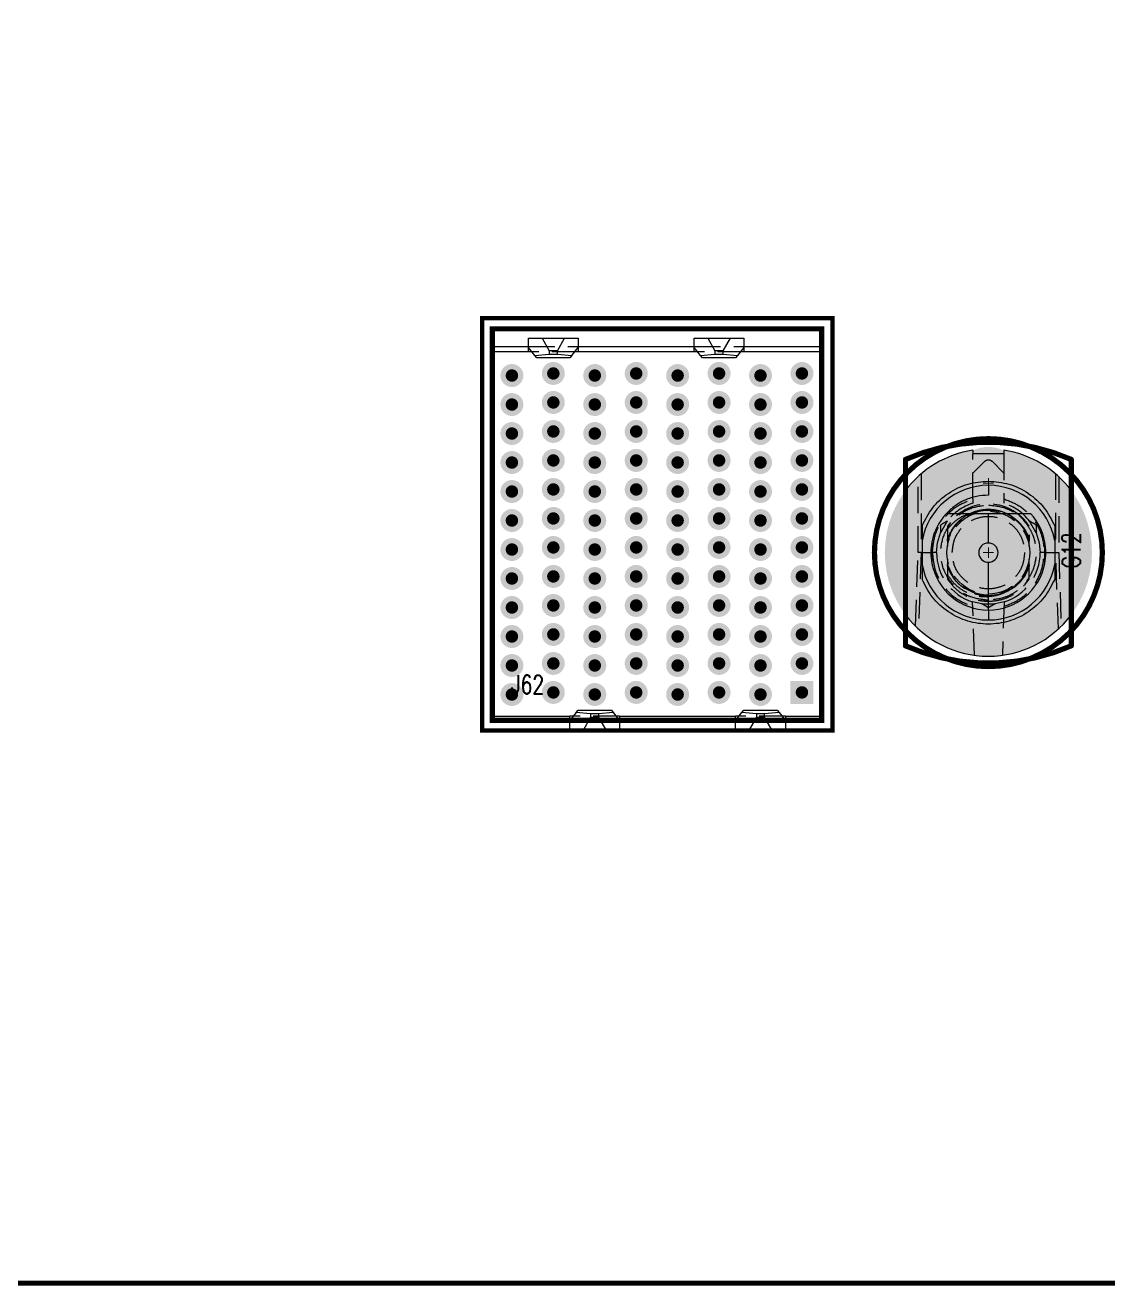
# Model space of a CAD drawing. Header units: millimetres. Extents: x 5 to 1395, y 5 to 415.
# Drawn here: x 1169.3 to 1221.6, y 11.1 to 71.9 of the extents above; entities that cross this region are included whole.
import ezdxf

# ---------------------------------------------------------------- set-up
doc = ezdxf.new("R2010")
doc.units = ezdxf.units.MM
doc.linetypes.add('HIDDEN', pattern=[1.905, 1.27, -0.635])
for name, color, linetype in [('BOARD_OUTLINE_00', 2, 'Continuous'), ('DRIL_PLTE_THRU_01', 16, 'Continuous'), ('DRIL_PLTE_THRU_02', 146, 'Continuous'), ('DRIL_PLTE_THRU_03', 56, 'Continuous'), ('DRIL_PLTE_THRU_04', 216, 'Continuous'), ('DRIL_PLTE_THRU_05', 34, 'Continuous'), ('DRIL_PLTE_THRU_06', 96, 'Continuous'), ('DRIL_PLTE_THRU_07', 171, 'Continuous'), ('DRIL_PLTE_THRU_08', 176, 'Continuous'), ('DRIL_SYMBOL', 2, 'Continuous'), ('PADS_BOT', 5, 'Continuous'), ('PADS_INNER', 1, 'Continuous'), ('PADS_TOP', 1, 'Continuous'), ('PART_NAME_01', 1, 'Continuous'), ('PART_TOP_2DLINE_26', 5, 'Continuous'), ('PART_TOP_2DLINE_27', 5, 'Continuous')]:
    doc.layers.add(name, color=color, linetype=linetype)
doc.styles.add('W0$127', font='simplex', dxfattribs={"width": 0.75})

# ---------------------------------------------------------------- blocks, each defined once
blk = doc.blocks.new('BOARD_30802')
at = {"layer": 'BOARD_OUTLINE_00', "const_width": 0.254}
blk.add_lwpolyline([(292.4, 279.4), (139.4, 279.4, -1), (132.4, 279.4), (19.4, 279.4, -1), (12.4, 279.4), (0, 279.4), (0, 218.93), (2, 218.93, -1), (2, 211.93), (0, 211.93), (0, 63), (2, 63, -1), (2, 56), (0, 56), (0, 0), (431.8, 0)], format="xyb", dxfattribs=at)
blk = doc.blocks.new('SMOOTH_0$254')
at = {"const_width": 0.127}
blk.add_lwpolyline([(-0.0635, 0, 1), (0.0635, 0, 1)], format="xyb", close=True, dxfattribs=at)
blk = doc.blocks.new('PART_BODY_TOP_1')
at = {"layer": 'PART_TOP_2DLINE_26', "const_width": 0.254}
blk.add_lwpolyline([(5.5, 0, 1), (-5.5, 0, 1)], format="xyb", close=True, dxfattribs=at)
at = {"layer": 'PART_TOP_2DLINE_27', "const_width": 0.254}
blk.add_lwpolyline([(-4.5, 4), (4.5, 4, -0.208911), (4.5, -4), (-4.5, -4, -0.208911)], format="xyb", close=True, dxfattribs=at)
at = {"layer": 'PART_TOP_2DLINE_27'}
for p in [(-4.5, 4), (4.5, 4), (-4.5, -4), (4.5, -4)]:
    blk.add_blockref('SMOOTH_0$254', p, dxfattribs=at)
blk = doc.blocks.new('DRIL_SYMBOL_5$15')
at = {"layer": 'DRIL_SYMBOL', "const_width": 0.0508}
for points in [[(-0.254, 0), (0.254, 0)], [(0, -0.254), (0, 0.254)]]:
    blk.add_lwpolyline(points, dxfattribs=at)
blk = doc.blocks.new('DRIL_HOLE_5$15')
at = {"const_width": 2.575}
blk.add_lwpolyline([(-1.2875, 0, 1), (1.2875, 0, 1)], format="xyb", close=True, dxfattribs=at)
blk.add_blockref('DRIL_SYMBOL_5$15', (0, 0))
blk = doc.blocks.new('PAD_0')
at = {"const_width": 5}
blk.add_lwpolyline([(0, -2.5, 1), (0, 2.5, 1)], format="xyb", close=True, dxfattribs=at)
blk = doc.blocks.new('STK_TOP_181')
at = {"layer": 'DRIL_PLTE_THRU_01'}
blk.add_blockref('DRIL_HOLE_5$15', (0, 0), dxfattribs=at)
at = {"layer": 'DRIL_PLTE_THRU_02'}
blk.add_blockref('DRIL_HOLE_5$15', (0, 0), dxfattribs=at)
at = {"layer": 'DRIL_PLTE_THRU_03'}
blk.add_blockref('DRIL_HOLE_5$15', (0, 0), dxfattribs=at)
at = {"layer": 'DRIL_PLTE_THRU_04'}
blk.add_blockref('DRIL_HOLE_5$15', (0, 0), dxfattribs=at)
at = {"layer": 'DRIL_PLTE_THRU_05'}
blk.add_blockref('DRIL_HOLE_5$15', (0, 0), dxfattribs=at)
at = {"layer": 'DRIL_PLTE_THRU_06'}
blk.add_blockref('DRIL_HOLE_5$15', (0, 0), dxfattribs=at)
at = {"layer": 'DRIL_PLTE_THRU_07'}
blk.add_blockref('DRIL_HOLE_5$15', (0, 0), dxfattribs=at)
at = {"layer": 'DRIL_PLTE_THRU_08'}
blk.add_blockref('DRIL_HOLE_5$15', (0, 0), dxfattribs=at)
at = {"layer": 'PADS_BOT'}
blk.add_blockref('PAD_0', (0, 0), dxfattribs=at)
at = {"layer": 'PADS_INNER'}
blk.add_blockref('PAD_0', (0, 0), dxfattribs=at)
at = {"layer": 'PADS_TOP'}
blk.add_blockref('PAD_0', (0, 0), dxfattribs=at)
blk = doc.blocks.new('DRIL_SYMBOL_2$55')
at = {"layer": 'DRIL_SYMBOL', "const_width": 0.0508}
for points in [[(-0.254, 0), (0.254, 0)], [(0, -0.254), (0, 0.254)]]:
    blk.add_lwpolyline(points, dxfattribs=at)
blk = doc.blocks.new('DRIL_HOLE_2$55')
at = {"const_width": 1.275}
blk.add_lwpolyline([(-0.6375, 0, 1), (0.6375, 0, 1)], format="xyb", close=True, dxfattribs=at)
blk.add_blockref('DRIL_SYMBOL_2$55', (0, 0))
blk = doc.blocks.new('PAD_1')
at = {"const_width": 1.75}
blk.add_lwpolyline([(0, -0.875, 1), (0, 0.875, 1)], format="xyb", close=True, dxfattribs=at)
blk = doc.blocks.new('STK_TOP_182')
at = {"layer": 'DRIL_PLTE_THRU_01'}
blk.add_blockref('DRIL_HOLE_2$55', (0, 0), dxfattribs=at)
at = {"layer": 'DRIL_PLTE_THRU_02'}
blk.add_blockref('DRIL_HOLE_2$55', (0, 0), dxfattribs=at)
at = {"layer": 'DRIL_PLTE_THRU_03'}
blk.add_blockref('DRIL_HOLE_2$55', (0, 0), dxfattribs=at)
at = {"layer": 'DRIL_PLTE_THRU_04'}
blk.add_blockref('DRIL_HOLE_2$55', (0, 0), dxfattribs=at)
at = {"layer": 'DRIL_PLTE_THRU_05'}
blk.add_blockref('DRIL_HOLE_2$55', (0, 0), dxfattribs=at)
at = {"layer": 'DRIL_PLTE_THRU_06'}
blk.add_blockref('DRIL_HOLE_2$55', (0, 0), dxfattribs=at)
at = {"layer": 'DRIL_PLTE_THRU_07'}
blk.add_blockref('DRIL_HOLE_2$55', (0, 0), dxfattribs=at)
at = {"layer": 'DRIL_PLTE_THRU_08'}
blk.add_blockref('DRIL_HOLE_2$55', (0, 0), dxfattribs=at)
at = {"layer": 'PADS_BOT'}
blk.add_blockref('PAD_1', (0, 0), dxfattribs=at)
at = {"layer": 'PADS_INNER'}
blk.add_blockref('PAD_1', (0, 0), dxfattribs=at)
at = {"layer": 'PADS_TOP'}
blk.add_blockref('PAD_1', (0, 0), dxfattribs=at)
blk = doc.blocks.new('SYM_TOP_3')
for name, p in [('PART_BODY_TOP_1', (0, 0)), ('STK_TOP_181', (0, 0)), ('STK_TOP_182', (3.35, 0))]:
    blk.add_blockref(name, p)
blk = doc.blocks.new('PART_TOP_27')
blk.add_blockref('SYM_TOP_3', (0, 0))
at = {"layer": 'PART_NAME_01', "style": 'W0$127', "width": 0.75}
blk.add_text('G12', height=0.889, dxfattribs=at).set_placement((-0.762, -4.445))
blk = doc.blocks.new('SMOOTH_0$2032')
at = {"const_width": 0.1016}
blk.add_lwpolyline([(-0.0508, 0, 1), (0.0508, 0, 1)], format="xyb", close=True, dxfattribs=at)
blk = doc.blocks.new('PART_BODY_TOP_11')
at = {"layer": 'PART_TOP_2DLINE_26', "const_width": 0.203}
blk.add_lwpolyline([(-8.438, 10.424), (8.478, 10.424), (8.478, -9.489), (-8.438, -9.489)], close=True, dxfattribs=at)
at = {"layer": 'PART_TOP_2DLINE_27', "const_width": 0.254}
blk.add_lwpolyline([(-7.95, -8.992), (7.95, -8.992), (7.95, 9.906), (-7.95, 9.906)], close=True, dxfattribs=at)
at = {"layer": 'PART_TOP_2DLINE_26'}
for p in [(-8.438, 10.424), (8.478, 10.424), (-8.438, -9.489), (8.478, -9.489)]:
    blk.add_blockref('SMOOTH_0$2032', p, dxfattribs=at)
at = {"layer": 'PART_TOP_2DLINE_27'}
for p in [(-7.95, 9.906), (7.95, 9.906), (-7.95, -8.992), (7.95, -8.992)]:
    blk.add_blockref('SMOOTH_0$254', p, dxfattribs=at)
blk = doc.blocks.new('DRIL_SYMBOL_0$599948')
at = {"layer": 'DRIL_SYMBOL', "const_width": 0.0508}
for points in [[(-0.254, 0), (0.254, 0)], [(0, -0.254), (0, 0.254)]]:
    blk.add_lwpolyline(points, dxfattribs=at)
blk = doc.blocks.new('DRIL_HOLE_0$599948')
at = {"const_width": 0.3}
blk.add_lwpolyline([(-0.15, 0, 1), (0.15, 0, 1)], format="xyb", close=True, dxfattribs=at)
blk.add_blockref('DRIL_SYMBOL_0$599948', (0, 0))
blk = doc.blocks.new('PAD_11')
at = {"const_width": 0.554}
blk.add_lwpolyline([(0, -0.277, 1), (0, 0.277, 1)], format="xyb", close=True, dxfattribs=at)
blk = doc.blocks.new('STK_TOP_7')
at = {"layer": 'DRIL_PLTE_THRU_01'}
blk.add_blockref('DRIL_HOLE_0$599948', (0, 0), dxfattribs=at)
at = {"layer": 'DRIL_PLTE_THRU_02'}
blk.add_blockref('DRIL_HOLE_0$599948', (0, 0), dxfattribs=at)
at = {"layer": 'DRIL_PLTE_THRU_03'}
blk.add_blockref('DRIL_HOLE_0$599948', (0, 0), dxfattribs=at)
at = {"layer": 'DRIL_PLTE_THRU_04'}
blk.add_blockref('DRIL_HOLE_0$599948', (0, 0), dxfattribs=at)
at = {"layer": 'DRIL_PLTE_THRU_05'}
blk.add_blockref('DRIL_HOLE_0$599948', (0, 0), dxfattribs=at)
at = {"layer": 'DRIL_PLTE_THRU_06'}
blk.add_blockref('DRIL_HOLE_0$599948', (0, 0), dxfattribs=at)
at = {"layer": 'DRIL_PLTE_THRU_07'}
blk.add_blockref('DRIL_HOLE_0$599948', (0, 0), dxfattribs=at)
at = {"layer": 'DRIL_PLTE_THRU_08'}
blk.add_blockref('DRIL_HOLE_0$599948', (0, 0), dxfattribs=at)
at = {"layer": 'PADS_BOT'}
blk.add_blockref('PAD_11', (0, 0), dxfattribs=at)
at = {"layer": 'PADS_INNER'}
blk.add_blockref('PAD_11', (0, 0), dxfattribs=at)
at = {"layer": 'PADS_TOP'}
blk.add_blockref('PAD_11', (0, 0), dxfattribs=at)
blk = doc.blocks.new('PAD_13')
at = {"const_width": 1.107948}
blk.add_lwpolyline([(-0.553974, 0), (0.553974, 0)], dxfattribs=at)
blk = doc.blocks.new('STK_TOP_82')
at = {"layer": 'DRIL_PLTE_THRU_01'}
blk.add_blockref('DRIL_HOLE_0$599948', (0, 0), dxfattribs=at)
at = {"layer": 'DRIL_PLTE_THRU_02'}
blk.add_blockref('DRIL_HOLE_0$599948', (0, 0), dxfattribs=at)
at = {"layer": 'DRIL_PLTE_THRU_03'}
blk.add_blockref('DRIL_HOLE_0$599948', (0, 0), dxfattribs=at)
at = {"layer": 'DRIL_PLTE_THRU_04'}
blk.add_blockref('DRIL_HOLE_0$599948', (0, 0), dxfattribs=at)
at = {"layer": 'DRIL_PLTE_THRU_05'}
blk.add_blockref('DRIL_HOLE_0$599948', (0, 0), dxfattribs=at)
at = {"layer": 'DRIL_PLTE_THRU_06'}
blk.add_blockref('DRIL_HOLE_0$599948', (0, 0), dxfattribs=at)
at = {"layer": 'DRIL_PLTE_THRU_07'}
blk.add_blockref('DRIL_HOLE_0$599948', (0, 0), dxfattribs=at)
at = {"layer": 'DRIL_PLTE_THRU_08'}
blk.add_blockref('DRIL_HOLE_0$599948', (0, 0), dxfattribs=at)
at = {"layer": 'PADS_BOT'}
blk.add_blockref('PAD_11', (0, 0), dxfattribs=at)
at = {"layer": 'PADS_INNER'}
blk.add_blockref('PAD_11', (0, 0), dxfattribs=at)
at = {"layer": 'PADS_TOP'}
blk.add_blockref('PAD_13', (0, 0), dxfattribs=at)
blk = doc.blocks.new('SYM_TOP_13')
for name, p in [('PART_BODY_TOP_11', (0, 0)), ('STK_TOP_7', (-7, 7.65)), ('STK_TOP_7', (-5, 7.75)), ('STK_TOP_7', (-3, 7.65)), ('STK_TOP_7', (-1, 7.75)), ('STK_TOP_7', (1, 7.65)), ('STK_TOP_7', (3, 7.75)), ('STK_TOP_7', (5, 7.65)), ('STK_TOP_7', (7, 7.75)), ('STK_TOP_7', (-7, 6.25)), ('STK_TOP_7', (-5, 6.35)), ('STK_TOP_7', (-3, 6.25)), ('STK_TOP_7', (-1, 6.35)), ('STK_TOP_7', (1, 6.25)), ('STK_TOP_7', (3, 6.35)), ('STK_TOP_7', (5, 6.25)), ('STK_TOP_7', (7, 6.35)), ('STK_TOP_7', (-5, 4.95)), ('STK_TOP_7', (-1, 4.95)), ('STK_TOP_7', (3, 4.95)), ('STK_TOP_7', (7, 4.95)), ('STK_TOP_7', (-7, 4.85)), ('STK_TOP_7', (-3, 4.85)), ('STK_TOP_7', (1, 4.85)), ('STK_TOP_7', (5, 4.85)), ('STK_TOP_7', (-7, 3.45)), ('STK_TOP_7', (-5, 3.55)), ('STK_TOP_7', (-3, 3.45)), ('STK_TOP_7', (-1, 3.55)), ('STK_TOP_7', (1, 3.45)), ('STK_TOP_7', (3, 3.55)), ('STK_TOP_7', (5, 3.45)), ('STK_TOP_7', (7, 3.55)), ('STK_TOP_7', (-7, 2.05)), ('STK_TOP_7', (-5, 2.15)), ('STK_TOP_7', (-3, 2.05)), ('STK_TOP_7', (-1, 2.15)), ('STK_TOP_7', (1, 2.05)), ('STK_TOP_7', (3, 2.15)), ('STK_TOP_7', (5, 2.05)), ('STK_TOP_7', (7, 2.15)), ('STK_TOP_7', (-5, 0.75)), ('STK_TOP_7', (-1, 0.75)), ('STK_TOP_7', (3, 0.75)), ('STK_TOP_7', (7, 0.75)), ('STK_TOP_7', (-7, 0.65)), ('STK_TOP_7', (-3, 0.65)), ('STK_TOP_7', (1, 0.65)), ('STK_TOP_7', (5, 0.65)), ('STK_TOP_7', (-7, -0.75)), ('STK_TOP_7', (-5, -0.65)), ('STK_TOP_7', (-3, -0.75)), ('STK_TOP_7', (-1, -0.65)), ('STK_TOP_7', (1, -0.75)), ('STK_TOP_7', (3, -0.65)), ('STK_TOP_7', (5, -0.75)), ('STK_TOP_7', (7, -0.65)), ('STK_TOP_7', (-7, -2.15)), ('STK_TOP_7', (-5, -2.05)), ('STK_TOP_7', (-3, -2.15)), ('STK_TOP_7', (-1, -2.05)), ('STK_TOP_7', (1, -2.15)), ('STK_TOP_7', (3, -2.05)), ('STK_TOP_7', (5, -2.15)), ('STK_TOP_7', (7, -2.05)), ('STK_TOP_7', (-7, -3.55)), ('STK_TOP_7', (-5, -3.45)), ('STK_TOP_7', (-3, -3.55)), ('STK_TOP_7', (-1, -3.45)), ('STK_TOP_7', (1, -3.55)), ('STK_TOP_7', (3, -3.45)), ('STK_TOP_7', (5, -3.55)), ('STK_TOP_7', (7, -3.45)), ('STK_TOP_7', (-7, -4.95)), ('STK_TOP_7', (-5, -4.85)), ('STK_TOP_7', (-3, -4.95)), ('STK_TOP_7', (-1, -4.85)), ('STK_TOP_7', (1, -4.95)), ('STK_TOP_7', (3, -4.85)), ('STK_TOP_7', (5, -4.95)), ('STK_TOP_7', (7, -4.85)), ('STK_TOP_7', (-7, -6.35)), ('STK_TOP_7', (-5, -6.25)), ('STK_TOP_7', (-3, -6.35)), ('STK_TOP_7', (-1, -6.25)), ('STK_TOP_7', (1, -6.35)), ('STK_TOP_7', (3, -6.25)), ('STK_TOP_7', (5, -6.35)), ('STK_TOP_7', (7, -6.25)), ('STK_TOP_7', (-7, -7.75)), ('STK_TOP_7', (-5, -7.65)), ('STK_TOP_7', (-3, -7.75)), ('STK_TOP_7', (-1, -7.65)), ('STK_TOP_7', (1, -7.75)), ('STK_TOP_7', (3, -7.65)), ('STK_TOP_7', (5, -7.75)), ('STK_TOP_82', (7, -7.65))]:
    blk.add_blockref(name, p)
blk = doc.blocks.new('PART_TOP_65')
blk.add_blockref('SYM_TOP_13', (0, 0))
at = {"layer": 'PART_NAME_01', "style": 'W0$127', "width": 0.75}
blk.add_text('J62', height=0.889, dxfattribs=at).set_placement((-7.041, -7.711))
blk = doc.blocks.new('q')
for name, p in [('BOARD_30802', (963.245, 11.209)), ('PART_TOP_65', (1199.815, 47.379))]:
    blk.add_blockref(name, p)
at = {"rotation": 90}
blk.add_blockref('PART_TOP_27', (1215.815, 46.479), dxfattribs=at)

msp = doc.modelspace()

# ---------------------------------------------------------------- linework, layer by layer
at = {"color": 7, "linetype": 'Continuous', "lineweight": 15}
for p, q in [((1193.6148, 56.3788), (1193.6148, 56.8288)), ((1193.6148, 56.8288), (1194.2684, 56.8288)), ((1194.2684, 56.8288), (1194.6148, 56.2288)), ((1194.2684, 56.8288), (1195.3612, 56.8288)), ((1195.0148, 56.2288), (1195.3612, 56.8288)), ((1195.3612, 56.8288), (1196.0148, 56.8288)), ((1196.0148, 56.8288), (1196.0148, 56.3788)), ((1201.6148, 56.3788), (1201.6148, 56.8288)), ((1201.6148, 56.8288), (1202.2684, 56.8288)), ((1202.2684, 56.8288), (1202.6148, 56.2288)), ((1202.2684, 56.8288), (1203.3612, 56.8288)), ((1203.0148, 56.2288), (1203.3612, 56.8288)), ((1203.3612, 56.8288), (1204.0148, 56.8288)), ((1204.0148, 56.8288), (1204.0148, 56.3788)), ((1191.8648, 56.4288), (1193.6148, 56.4288)), ((1191.8648, 56.4288), (1191.8648, 56.1788)), ((1191.8648, 56.1788), (1191.8648, 38.5788)), ((1193.6148, 56.1788), (1191.8648, 56.1788)), ((1193.9195, 55.9979), (1193.6148, 56.3788)), ((1193.6148, 56.1788), (1193.6148, 56.3788)), ((1193.9195, 55.9979), (1194.6148, 56.0588)), ((1194.0148, 55.8788), (1193.9195, 55.9979)), ((1194.6148, 56.2288), (1194.6148, 56.0588)), ((1195.0148, 56.2288), (1194.6148, 56.2288)), ((1194.6148, 56.0588), (1195.0148, 56.0588)), ((1195.0148, 56.0588), (1195.0148, 56.2288)), ((1195.0148, 56.0588), (1195.7101, 55.9979)), ((1195.7101, 55.9979), (1195.6148, 55.8788)), ((1195.7101, 55.9979), (1196.0148, 56.3788)), ((1196.0148, 56.4288), (1201.6148, 56.4288)), ((1196.0148, 56.3788), (1196.0148, 56.1788)), ((1201.6148, 56.1788), (1196.0148, 56.1788)), ((1201.9195, 55.9979), (1201.6148, 56.3788)), ((1201.6148, 56.1788), (1201.6148, 56.3788)), ((1201.9195, 55.9979), (1202.6148, 56.0588)), ((1202.0148, 55.8788), (1201.9195, 55.9979)), ((1202.6148, 56.2288), (1202.6148, 56.0588)), ((1203.0148, 56.2288), (1202.6148, 56.2288)), ((1202.6148, 56.0588), (1203.0148, 56.0588)), ((1203.0148, 56.0588), (1203.0148, 56.2288)), ((1203.0148, 56.0588), (1203.7101, 55.9979)), ((1203.7101, 55.9979), (1203.6148, 55.8788)), ((1204.0148, 56.3788), (1203.7101, 55.9979)), ((1204.0148, 56.4288), (1207.7648, 56.4288)), ((1204.0148, 56.3788), (1204.0148, 56.1788)), ((1207.7648, 56.1788), (1204.0148, 56.1788)), ((1207.7648, 56.4288), (1207.7648, 56.1788)), ((1207.7648, 38.5788), (1207.7648, 56.1788)), ((1195.6148, 55.8788), (1194.0148, 55.8788)), ((1203.6148, 55.8788), (1202.0148, 55.8788)), ((1215.0648, 51.4222), (1215.0648, 51.2538)), ((1216.5648, 51.2538), (1215.0648, 51.2538)), ((1216.5648, 51.4222), (1216.5648, 51.2538)), ((1211.8148, 49.4788), (1211.8148, 43.4788)), ((1215.8148, 49.7288), (1215.8148, 49.2538)), ((1219.8148, 43.4788), (1219.8148, 49.4788)), ((1215.8148, 46.9435), (1215.8148, 48.3538)), ((1215.8148, 43.7038), (1215.8148, 46.014)), ((1215.8148, 43.7038), (1215.8148, 43.2288)), ((1191.8648, 38.5788), (1195.6148, 38.5788)), ((1191.8648, 38.5788), (1191.8648, 38.3288)), ((1195.9195, 38.7596), (1195.6148, 38.3788)), ((1195.6148, 38.3788), (1195.6148, 38.5788)), ((1195.6148, 37.9288), (1195.6148, 38.3788)), ((1195.9195, 38.7596), (1196.0148, 38.8788)), ((1196.6148, 38.6988), (1195.9195, 38.7596)), ((1196.0148, 38.8788), (1197.6148, 38.8788)), ((1196.6148, 38.5288), (1196.2684, 37.9288)), ((1196.6148, 38.6988), (1196.6148, 38.5288)), ((1197.0148, 38.6988), (1196.6148, 38.6988)), ((1196.6148, 38.5288), (1197.0148, 38.5288)), ((1197.7101, 38.7596), (1197.0148, 38.6988)), ((1197.0148, 38.5288), (1197.0148, 38.6988)), ((1197.3612, 37.9288), (1197.0148, 38.5288)), ((1197.6148, 38.8788), (1197.7101, 38.7596)), ((1197.7101, 38.7596), (1198.0148, 38.3788)), ((1198.0148, 38.5788), (1203.6148, 38.5788)), ((1198.0148, 38.5788), (1198.0148, 38.3788)), ((1198.0148, 38.3788), (1198.0148, 37.9288)), ((1203.6148, 38.3788), (1203.9193, 38.7594)), ((1203.6148, 38.3788), (1203.6148, 38.5788)), ((1203.6148, 37.9288), (1203.6148, 38.3788)), ((1203.9193, 38.7594), (1204.0148, 38.8788)), ((1204.6148, 38.6988), (1203.9193, 38.7594)), ((1204.0148, 38.8788), (1205.6148, 38.8788)), ((1204.6148, 38.5288), (1204.2684, 37.9288)), ((1205.0148, 38.6988), (1204.6148, 38.6988)), ((1204.6148, 38.6988), (1204.6148, 38.5288)), ((1204.6148, 38.5288), (1205.0148, 38.5288)), ((1205.7103, 38.7594), (1205.0148, 38.6988)), ((1205.0148, 38.5288), (1205.0148, 38.6988)), ((1205.3612, 37.9288), (1205.0148, 38.5288)), ((1205.6148, 38.8788), (1205.7103, 38.7594)), ((1205.7103, 38.7594), (1206.0148, 38.3788)), ((1206.0148, 38.5788), (1207.7648, 38.5788)), ((1206.0148, 38.5788), (1206.0148, 38.3788)), ((1206.0148, 38.3788), (1206.0148, 37.9288)), ((1207.7648, 38.3288), (1207.7648, 38.5788)), ((1191.8648, 38.3288), (1195.6148, 38.3288)), ((1196.2684, 37.9288), (1195.6148, 37.9288)), ((1197.3612, 37.9288), (1196.2684, 37.9288)), ((1198.0148, 37.9288), (1197.3612, 37.9288)), ((1203.6148, 38.3288), (1198.0148, 38.3288)), ((1204.2684, 37.9288), (1203.6148, 37.9288)), ((1205.3612, 37.9288), (1204.2684, 37.9288)), ((1206.0148, 37.9288), (1205.3612, 37.9288)), ((1207.7648, 38.3288), (1206.0148, 38.3288)), ((963.2448, 11.2088), (1395.0448, 11.2088))]:
    msp.add_line(p, q, dxfattribs=at)
at = {"color": 7, "linetype": 'HIDDEN', "lineweight": 0}
for p, q in [((1193.6148, 56.4288), (1196.0148, 56.4288)), ((1196.0148, 56.1788), (1193.6148, 56.1788)), ((1201.6148, 56.4288), (1204.0148, 56.4288)), ((1204.0148, 56.1788), (1201.6148, 56.1788)), ((1215.0648, 49.0725), (1215.0648, 51.2538)), ((1216.5648, 51.2538), (1216.5648, 49.0725)), ((1215.0648, 50.3136), (1215.638, 50.8869)), ((1215.9916, 50.8869), (1216.5648, 50.3136)), ((1212.4205, 46.4788), (1212.4205, 50.1501)), ((1212.5648, 50.2784), (1212.5648, 47.1291)), ((1219.0648, 47.1291), (1219.0648, 50.2784)), ((1219.2091, 50.1501), (1219.2091, 46.4788)), ((1217.2124, 48.368), (1217.7898, 47.7523)), ((1213.8293, 47.9979), (1213.5064, 47.4387)), ((1213.9892, 47.9306), (1213.8398, 47.7523)), ((1213.9892, 47.9306), (1213.8398, 47.7523)), ((1213.8398, 47.7523), (1213.8398, 46.794)), ((1213.8398, 47.4797), (1213.8398, 47.1297)), ((1217.4958, 47.7014), (1217.7898, 47.1297)), ((1217.4959, 47.7014), (1217.7898, 47.1297)), ((1218.1232, 47.4387), (1217.8003, 47.9979)), ((1214.0017, 47.4445), (1213.8398, 47.1297)), ((1213.8398, 47.0448), (1213.9874, 47.3577)), ((1217.63, 47.3838), (1217.7898, 47.0448)), ((1217.7898, 47.1297), (1217.6659, 47.3708)), ((1217.7898, 47.3321), (1217.7898, 47.1297)), ((1217.7898, 46.794), (1217.7898, 47.0448)), ((1212.2963, 42.9263), (1212.4204, 46.4788)), ((1212.5648, 46.4788), (1212.4205, 46.4788)), ((1212.5648, 46.4788), (1212.4361, 42.7931)), ((1212.5648, 46.4788), (1213.1148, 46.4788)), ((1213.3148, 46.4788), (1213.1148, 46.4788)), ((1218.5148, 46.4788), (1218.3148, 46.4788)), ((1218.5148, 46.4788), (1219.0648, 46.4788)), ((1219.1935, 42.7931), (1219.0648, 46.4788)), ((1219.0648, 46.4788), (1219.2092, 46.4788)), ((1219.2092, 46.4788), (1219.3333, 42.9263)), ((1213.8398, 46.1635), (1213.8398, 45.4062)), ((1213.8398, 45.8279), (1214.0473, 45.4244)), ((1213.8398, 45.8278), (1213.8398, 45.2052)), ((1214.1022, 45.3563), (1213.8399, 45.9128)), ((1214.1022, 45.3563), (1213.8399, 45.9128)), ((1217.7898, 45.9128), (1217.4286, 45.2073)), ((1217.7898, 45.8279), (1217.5255, 45.3138)), ((1217.5255, 45.3138), (1217.7898, 45.8279)), ((1217.7898, 45.8279), (1217.5255, 45.3138)), ((1217.7898, 45.9128), (1217.5389, 45.3807)), ((1217.7898, 45.9128), (1217.5389, 45.3807)), ((1217.56, 45.3809), (1217.7898, 45.8279)), ((1217.7898, 45.9128), (1217.7898, 46.1635)), ((1217.7898, 45.2052), (1217.7898, 45.8279)), ((1218.5398, 45.9544), (1218.5398, 45.9544)), ((1213.8398, 45.2052), (1214.069, 44.9318)), ((1217.5838, 44.9594), (1217.7898, 45.2052)), ((1215.1398, 41.5246), (1215.0499, 44.0987)), ((1215.4919, 43.9997), (1215.0499, 44.0987)), ((1215.3257, 44.1901), (1215.8148, 44.1288)), ((1215.7648, 43.8422), (1215.4919, 43.9997)), ((1215.4919, 43.9997), (1216.1377, 43.9997)), ((1215.8148, 44.1288), (1216.0375, 44.1567)), ((1216.1377, 43.9997), (1215.8648, 43.8422)), ((1216.5797, 44.0987), (1216.1377, 43.9997)), ((1216.5797, 44.0987), (1216.4898, 41.5246)), ((1198.0148, 38.5788), (1195.6148, 38.5788)), ((1206.0148, 38.5788), (1203.6148, 38.5788)), ((1198.0148, 38.3288), (1195.6148, 38.3288)), ((1206.0148, 38.3288), (1203.6148, 38.3288))]:
    msp.add_line(p, q, dxfattribs=at)
at = {"color": 7, "linetype": 'HIDDEN', "lineweight": 0, "flags": 128}
for points in [[(1215.0387, 48.408), (1215.0673, 48.4118), (1215.0762, 48.4119), (1215.0776, 48.4116), (1215.0784, 48.4112), (1215.0785, 48.4111), (1215.0786, 48.411), (1215.0786, 48.411), (1215.0786, 48.411), (1215.0786, 48.411), (1215.0787, 48.411), (1215.0787, 48.411), (1215.0786, 48.411), (1215.0786, 48.4113), (1215.0786, 48.4113), (1215.0786, 48.4114), (1215.0786, 48.4114), (1215.0786, 48.4114), (1215.0786, 48.4114), (1215.0786, 48.4113), (1215.0787, 48.4111), (1215.0787, 48.4109), (1215.0788, 48.4108), (1215.0788, 48.4107), (1215.0788, 48.4107), (1215.0788, 48.4107), (1215.0788, 48.4107), (1215.0788, 48.4107), (1215.0788, 48.4104), (1215.0787, 48.41), (1215.0783, 48.4093), (1215.0754, 48.4067), (1214.9459, 48.3425), (1214.7829, 48.2553)], [(1213.8398, 47.7523), (1213.8398, 47.7523)], [(1213.8398, 47.7523), (1213.8398, 47.7523)], [(1213.8398, 47.7523), (1213.8398, 47.7523)], [(1213.8398, 47.7523), (1213.8398, 47.7523)], [(1213.8398, 47.7523), (1213.8398, 47.7523)], [(1213.8398, 47.7523), (1213.8398, 47.7523)], [(1213.8398, 47.7523), (1213.8398, 47.7523)], [(1213.8398, 47.7523), (1213.8398, 47.7523)], [(1217.7898, 47.7523), (1217.7898, 47.7523)], [(1213.3148, 46.4788), (1213.3586, 46.9444), (1213.5064, 47.4387)], [(1217.7898, 47.0448), (1217.7898, 47.0448)], [(1217.7898, 47.0448), (1217.7898, 47.0448)], [(1217.7898, 47.0448), (1217.7898, 47.0448)], [(1217.7898, 47.0448), (1217.7898, 47.0448)], [(1217.7898, 47.0448), (1217.7898, 47.0448)], [(1218.1232, 47.4387), (1218.2711, 46.9444), (1218.3148, 46.4788)], [(1213.8398, 46.794), (1213.8398, 46.794)], [(1213.8398, 46.1635), (1213.8398, 46.1635)], [(1217.7898, 45.9128), (1217.7898, 45.9128)], [(1217.7898, 45.9128), (1217.7898, 45.9128)], [(1217.7898, 45.9128), (1217.7898, 45.9128)], [(1217.7898, 45.9128), (1217.7898, 45.9128)], [(1217.7898, 45.9128), (1217.7898, 45.9128)], [(1217.7898, 45.9128), (1217.7898, 45.9128)], [(1217.7898, 45.9128), (1217.7898, 45.9128)], [(1217.7898, 45.9128), (1217.7898, 45.9128)], [(1213.8398, 45.2052), (1213.8398, 45.2052)], [(1213.8398, 45.2052), (1213.8398, 45.2052)], [(1213.8398, 45.2052), (1213.8398, 45.2052)], [(1213.8398, 45.2052), (1213.8398, 45.2052)], [(1213.8398, 45.2052), (1213.8398, 45.2052)], [(1213.8398, 45.2052), (1213.8398, 45.2052)], [(1213.8398, 45.2052), (1213.8398, 45.2052)], [(1214.0356, 45.4515), (1214.0356, 45.4515)], [(1217.7898, 45.2052), (1217.7898, 45.2052)], [(1214.7876, 44.6995), (1214.7876, 44.6995)]]:
    msp.add_lwpolyline(points, dxfattribs=at)
at = {"color": 7, "linetype": 'HIDDEN', "lineweight": 0}
for centre, radius in [((1192.8148, 55.0288), 0.2), ((1194.8148, 55.1288), 0.2), ((1196.8148, 55.0288), 0.2), ((1198.8148, 55.1288), 0.2), ((1200.8148, 55.0288), 0.2), ((1202.8148, 55.1288), 0.2), ((1204.8148, 55.0288), 0.2), ((1206.8148, 55.1288), 0.2), ((1192.8148, 53.6288), 0.2), ((1194.8148, 53.7288), 0.2), ((1196.8148, 53.6288), 0.2), ((1198.8148, 53.7288), 0.2), ((1200.8148, 53.6288), 0.2), ((1202.8148, 53.7288), 0.2), ((1204.8148, 53.6288), 0.2), ((1206.8148, 53.7288), 0.2), ((1192.8148, 52.2288), 0.2), ((1194.8148, 52.3288), 0.2), ((1196.8148, 52.2288), 0.2), ((1198.8148, 52.3288), 0.2), ((1200.8148, 52.2288), 0.2), ((1202.8148, 52.3288), 0.2), ((1204.8148, 52.2288), 0.2), ((1206.8148, 52.3288), 0.2), ((1194.8148, 50.9288), 0.2), ((1198.8148, 50.9288), 0.2), ((1202.8148, 50.9288), 0.2), ((1206.8148, 50.9288), 0.2), ((1192.8148, 50.8288), 0.2), ((1196.8148, 50.8288), 0.2), ((1200.8148, 50.8288), 0.2), ((1204.8148, 50.8288), 0.2), ((1192.8148, 49.4288), 0.2), ((1194.8148, 49.5288), 0.2), ((1196.8148, 49.4288), 0.2), ((1198.8148, 49.5288), 0.2), ((1200.8148, 49.4288), 0.2), ((1202.8148, 49.5288), 0.2), ((1204.8148, 49.4288), 0.2), ((1206.8148, 49.5288), 0.2), ((1192.8148, 48.0288), 0.2), ((1194.8148, 48.1288), 0.2), ((1196.8148, 48.0288), 0.2), ((1198.8148, 48.1288), 0.2), ((1200.8148, 48.0288), 0.2), ((1202.8148, 48.1288), 0.2), ((1204.8148, 48.0288), 0.2), ((1206.8148, 48.1288), 0.2), ((1215.8148, 46.4788), 2), ((1194.8148, 46.7288), 0.2), ((1198.8148, 46.7288), 0.2), ((1202.8148, 46.7288), 0.2), ((1206.8148, 46.7288), 0.2), ((1192.8148, 46.6288), 0.2), ((1196.8148, 46.6288), 0.2), ((1200.8148, 46.6288), 0.2), ((1204.8148, 46.6288), 0.2), ((1192.8148, 45.2288), 0.2), ((1194.8148, 45.3288), 0.2), ((1196.8148, 45.2288), 0.2), ((1198.8148, 45.3288), 0.2), ((1200.8148, 45.2288), 0.2), ((1202.8148, 45.3288), 0.2), ((1204.8148, 45.2288), 0.2), ((1206.8148, 45.3288), 0.2), ((1192.8148, 43.8288), 0.2), ((1194.8148, 43.9288), 0.2), ((1196.8148, 43.8288), 0.2), ((1198.8148, 43.9288), 0.2), ((1200.8148, 43.8288), 0.2), ((1202.8148, 43.9288), 0.2), ((1204.8148, 43.8288), 0.2), ((1206.8148, 43.9288), 0.2), ((1192.8148, 42.4288), 0.2), ((1194.8148, 42.5288), 0.2), ((1196.8148, 42.4288), 0.2), ((1198.8148, 42.5288), 0.2), ((1200.8148, 42.4288), 0.2), ((1202.8148, 42.5288), 0.2), ((1204.8148, 42.4288), 0.2), ((1206.8148, 42.5288), 0.2), ((1192.8148, 41.0288), 0.2), ((1194.8148, 41.1288), 0.2), ((1196.8148, 41.0288), 0.2), ((1198.8148, 41.1288), 0.2), ((1200.8148, 41.0288), 0.2), ((1202.8148, 41.1288), 0.2), ((1204.8148, 41.0288), 0.2), ((1206.8148, 41.1288), 0.2), ((1192.8148, 39.6288), 0.2), ((1194.8148, 39.7288), 0.2), ((1196.8148, 39.6288), 0.2), ((1198.8148, 39.7288), 0.2), ((1200.8148, 39.6288), 0.2), ((1202.8148, 39.7288), 0.2), ((1204.8148, 39.6288), 0.2), ((1206.8148, 39.7288), 0.2)]:
    msp.add_circle(centre, radius, dxfattribs=at)
at = {"color": 7, "linetype": 'Continuous', "lineweight": 15}
for radius, start, end in [(5, 98.626927, 143.130102), (5, 36.869898, 81.373073), (3.25, 90, 169.936726), (3.25, 10.063274, 90), (2.775, 137.49336, 169.107053), (2.775, 10.893239, 42.506629), (2.775, 169.106678, 190.893764), (0.4648, 90, 270), (0.4648, 270, 90), (2.775, 349.10676, 10.892947), (3.25, 190.063274, 270), (2.775, 190.892947, 270), (2.775, 270, 349.107053), (3.25, 270, 349.936726), (5, 216.869898, 323.130102)]:
    msp.add_arc((1215.8148, 46.4788), radius, start, end, dxfattribs=at)
at = {"color": 7, "linetype": 'HIDDEN', "lineweight": 0}
for radius, start, end in [(2.5, 107.457603, 142.57976), (2.35, 53.505811, 147.185082), (2.5, 37.42024, 72.542397), (2.5, 180, 252.184311), (2.5, 287.815689, 0)]:
    msp.add_arc((1215.8148, 46.4788), radius, start, end, dxfattribs=at)
for points, knots in [([(1215.638, 50.8869), (1215.6639, 50.9074), (1215.7155, 50.9484), (1215.8148, 50.9659), (1215.9141, 50.9484), (1215.9658, 50.9074), (1215.9916, 50.8869)], [0, 0, 0, 0, 0.2499997, 0.4999993, 0.7500082, 1, 1, 1, 1]), ([(1213.1148, 46.4788), (1213.1406, 46.7614), (1213.1936, 47.3418), (1213.6213, 48.1279), (1214.2576, 48.7571), (1214.8005, 48.9693), (1215.0648, 49.0725)], [0, 0, 0, 0, 0.2433924, 0.4999991, 0.7566078, 1, 1, 1, 1]), ([(1215.8148, 44.1788), (1215.5256, 44.2097), (1215.0791, 44.2574), (1214.5429, 44.5437), (1214.1775, 44.8408), (1213.8783, 45.2069), (1213.601, 45.7429), (1213.459, 46.4788), (1213.601, 47.2145), (1213.8782, 47.7505), (1214.1773, 48.1165), (1214.5428, 48.4138), (1215.0789, 48.7002), (1215.5256, 48.7479), (1215.8148, 48.7788)], [0, 0, 0, 0, 0.1197213, 0.1848234, 0.2499999, 0.3151017, 0.3802782, 0.4999995, 0.6197208, 0.6848234, 0.7499999, 0.8151024, 0.8802787, 1, 1, 1, 1]), ([(1215.0648, 49.0725), (1215.0648, 49.0447), (1215.0648, 48.9895), (1215.0648, 48.9213), (1215.0648, 48.8722), (1215.0648, 48.8665), (1215.0648, 48.8636)], [0, 0, 0, 0, 0.2586198, 0.5136129, 0.7560945, 1, 1, 1, 1]), ([(1215.8148, 48.7788), (1216.104, 48.7479), (1216.5505, 48.7002), (1217.0867, 48.4139), (1217.4521, 48.1167), (1217.7513, 47.7507), (1218.0286, 47.2147), (1218.1706, 46.4788), (1218.0286, 45.743), (1217.7514, 45.207), (1217.4523, 44.8411), (1217.0868, 44.5438), (1216.5507, 44.2574), (1216.104, 44.2097), (1215.8148, 44.1788)], [0, 0, 0, 0, 0.1197212, 0.1848238, 0.2499999, 0.3151019, 0.3802791, 0.5000004, 0.6197218, 0.6848232, 0.75, 0.815102, 0.8802788, 1, 1, 1, 1]), ([(1216.5648, 49.0725), (1216.8291, 48.9693), (1217.372, 48.7571), (1218.0083, 48.1279), (1218.436, 47.3418), (1218.489, 46.7614), (1218.5148, 46.4788)], [0, 0, 0, 0, 0.24339232, 0.50000031, 0.75660763, 1, 1, 1, 1]), ([(1216.5648, 49.0725), (1216.5648, 49.0448), (1216.5648, 48.9897), (1216.5648, 48.9215), (1216.5648, 48.8723), (1216.5648, 48.8665), (1216.5648, 48.8636)], [0, 0, 0, 0, 0.25810356, 0.51260769, 0.75559423, 1, 1, 1, 1]), ([(1217.0336, 48.1637), (1216.8461, 48.2748), (1216.4712, 48.4972), (1215.8135, 48.5905), (1215.1635, 48.4905), (1214.5782, 48.1905), (1214.1, 47.7295), (1213.9265, 47.3296), (1213.8398, 47.1297)], [0, 0, 0, 0, 0.1666666, 0.3333328, 0.5, 0.6666666, 0.8333336, 1, 1, 1, 1]), ([(1213.8398, 47.1297), (1213.9265, 47.3296), (1214.0999, 47.7295), (1214.5784, 48.1908), (1215.1628, 48.4896), (1215.8162, 48.5937), (1216.4613, 48.4853), (1216.9743, 48.2519), (1217.1984, 48.0073), (1217.2757, 47.9229)], [0, 0, 0, 0, 0.1532176, 0.3064362, 0.4596547, 0.6128732, 0.7660916, 0.9193102, 1, 1, 1, 1]), ([(1217.3447, 47.8541), (1217.2461, 47.9634), (1217.0017, 48.2342), (1216.4623, 48.4865), (1215.8159, 48.5934), (1215.1629, 48.4897), (1214.5784, 48.1907), (1214.0999, 47.7295), (1213.9265, 47.3296), (1213.8398, 47.1297)], [0, 0, 0, 0, 0.1013775, 0.2511485, 0.4009191, 0.55069, 0.7004595, 0.8502299, 1, 1, 1, 1]), ([(1213.8398, 47.1297), (1213.9265, 47.3296), (1214.1, 47.7294), (1214.5784, 48.1907), (1215.1629, 48.4897), (1215.8159, 48.5933), (1216.4624, 48.4866), (1217.0057, 48.2317), (1217.253, 47.9572), (1217.3547, 47.8442)], [0, 0, 0, 0, 0.149287, 0.2985746, 0.4478617, 0.5971489, 0.7464361, 0.8957232, 1, 1, 1, 1]), ([(1213.8398, 47.1297), (1213.9265, 47.3296), (1214.1, 47.7294), (1214.5784, 48.1907), (1215.1629, 48.4897), (1215.8159, 48.5933), (1216.4623, 48.4865), (1217.0025, 48.2337), (1217.2475, 47.9621), (1217.3468, 47.8521)], [0, 0, 0, 0, 0.1496705, 0.2993399, 0.4490089, 0.5986777, 0.7483465, 0.8980156, 1, 1, 1, 1]), ([(1217.7898, 47.1297), (1217.7031, 47.3296), (1217.5296, 47.7295), (1217.0513, 48.1907), (1216.4665, 48.49), (1215.8148, 48.5924), (1215.1632, 48.49), (1214.5783, 48.1907), (1214.1, 47.7295), (1213.9265, 47.3296), (1213.8398, 47.1297)], [0, 0, 0, 0, 0.1250006, 0.2500006, 0.3750004, 0.5000002, 0.6249999, 0.7500003, 0.8750003, 1, 1, 1, 1]), ([(1213.8398, 47.0448), (1213.9207, 47.2516), (1214.0825, 47.6653), (1214.5591, 48.1475), (1215.1508, 48.4614), (1215.8148, 48.5692), (1216.4788, 48.4614), (1217.0705, 48.1475), (1217.5471, 47.6653), (1217.7089, 47.2516), (1217.7898, 47.0448)], [0, 0, 0, 0, 0.1249996, 0.24999946, 0.37499985, 0.49999961, 0.62499984, 0.74999964, 0.8749995, 1, 1, 1, 1]), ([(1213.8398, 47.6178), (1213.9925, 47.7846), (1214.2981, 48.1184), (1214.7504, 48.3325), (1215.0031, 48.3987), (1215.0387, 48.408)], [0, 0, 0, 0, 0.46183178, 0.92414358, 1, 1, 1, 1]), ([(1213.8399, 47.0448), (1213.9208, 47.2516), (1214.0826, 47.6653), (1214.5591, 48.1475), (1215.1508, 48.4614), (1215.8148, 48.5691), (1216.4788, 48.4614), (1217.0705, 48.1475), (1217.547, 47.6653), (1217.7089, 47.2516), (1217.7898, 47.0448)], [0, 0, 0, 0, 0.1250009, 0.2500002, 0.3750004, 0.4999999, 0.6250001, 0.7500003, 0.875, 1, 1, 1, 1]), ([(1213.8399, 47.0448), (1213.9208, 47.2516), (1214.0826, 47.6653), (1214.5591, 48.1475), (1215.1508, 48.4614), (1215.8148, 48.5691), (1216.4788, 48.4614), (1217.0705, 48.1475), (1217.547, 47.6653), (1217.7089, 47.2516), (1217.7898, 47.0448)], [0, 0, 0, 0, 0.1250009, 0.2500005, 0.3750006, 0.4999998, 0.6249997, 0.7499992, 0.8749988, 1, 1, 1, 1]), ([(1214.0648, 46.4788), (1214.0911, 46.7078), (1214.1437, 47.1659), (1214.5484, 47.7484), (1215.1269, 48.1377), (1215.8148, 48.2743), (1216.5028, 48.1377), (1217.0812, 47.7484), (1217.4859, 47.1659), (1217.5385, 46.7078), (1217.5648, 46.4788)], [0, 0, 0, 0, 0.1249999, 0.2499998, 0.3750001, 0.4999999, 0.6249997, 0.7499999, 0.8750002, 1, 1, 1, 1]), ([(1217.3767, 47.8135), (1217.2901, 47.9056), (1217.1884, 48.0137), (1217.0749, 48.1179), (1217.0553, 48.1398), (1217.0515, 48.1467), (1217.0511, 48.149), (1217.0513, 48.15), (1217.0515, 48.1503), (1217.0516, 48.1505)], [0, 0, 0, 0, 0.8053573, 0.9459694, 0.9826867, 0.9932382, 0.996924, 0.9985051, 1, 1, 1, 1]), ([(1217.0516, 48.1505), (1217.2142, 48.009), (1217.5394, 47.726), (1217.7063, 47.3284), (1217.7898, 47.1297)], [0, 0, 0, 0, 0.500001, 1, 1, 1, 1]), ([(1217.7898, 47.7523), (1217.6748, 47.9128), (1217.4897, 48.1711), (1217.2249, 48.3437), (1217.1245, 48.409)], [0, 0, 0, 0, 0.6210382, 1, 1, 1, 1]), ([(1213.5064, 47.7538), (1213.5071, 47.7625), (1213.5084, 47.7799), (1213.519, 47.8043), (1213.5348, 47.8256), (1213.5492, 47.8355), (1213.5564, 47.8404)], [0, 0, 0, 0, 0.2508214, 0.5000266, 0.7492485, 1, 1, 1, 1]), ([(1213.5064, 47.7538), (1213.5064, 47.6717), (1213.5064, 47.5634), (1213.5064, 47.4669), (1213.5064, 47.4423), (1213.5064, 47.4399), (1213.5064, 47.4387)], [0, 0, 0, 0, 0.6386762, 0.8437428, 0.9249992, 1, 1, 1, 1]), ([(1213.8293, 47.9979), (1213.8283, 47.9973), (1213.8262, 47.9961), (1213.8048, 47.9838), (1213.7526, 47.9536), (1213.6655, 47.9034), (1213.5947, 47.8625), (1213.5564, 47.8404)], [0, 0, 0, 0, 0.07411444, 0.15492628, 0.35990898, 0.65371836, 1, 1, 1, 1]), ([(1217.2757, 47.9229), (1217.3524, 47.8537), (1217.591, 47.6386), (1217.7094, 47.3354), (1217.7898, 47.1297)], [0, 0, 0, 0, 0.3212818, 1, 1, 1, 1]), ([(1217.7898, 47.0448), (1217.7416, 47.184), (1217.6452, 47.4624), (1217.4662, 47.6965), (1217.3767, 47.8135)], [0, 0, 0, 0, 0.4999995, 1, 1, 1, 1]), ([(1218.0732, 47.8404), (1218.0021, 47.8814), (1217.9083, 47.9356), (1217.8247, 47.9838), (1217.8034, 47.9961), (1217.8013, 47.9973), (1217.8003, 47.9979)], [0, 0, 0, 0, 0.6387176, 0.8437541, 0.9250049, 1, 1, 1, 1]), ([(1218.0732, 47.8404), (1218.0804, 47.8355), (1218.0948, 47.8256), (1218.1107, 47.8043), (1218.1212, 47.7799), (1218.1225, 47.7625), (1218.1232, 47.7538)], [0, 0, 0, 0, 0.2507759, 0.4999942, 0.7491822, 1, 1, 1, 1]), ([(1218.1232, 47.7538), (1218.1232, 47.6717), (1218.1232, 47.5634), (1218.1232, 47.4669), (1218.1232, 47.4423), (1218.1232, 47.4399), (1218.1232, 47.4387)], [0, 0, 0, 0, 0.6387206, 0.8437492, 0.925002, 1, 1, 1, 1]), ([(1213.8398, 47.0448), (1213.8398, 47.0451), (1213.8398, 47.0459), (1213.8398, 47.0528), (1213.8398, 47.0794), (1213.8398, 47.1079), (1213.8398, 47.1297)], [0, 0, 0, 0, 0.0689218, 0.1454857, 0.3449639, 1, 1, 1, 1]), ([(1213.8398, 47.0448), (1213.8398, 47.0451), (1213.8398, 47.0459), (1213.8398, 47.0527), (1213.8398, 47.0793), (1213.8398, 47.1078), (1213.8398, 47.1297)], [0, 0, 0, 0, 0.0688374, 0.1452948, 0.3446674, 1, 1, 1, 1]), ([(1217.7898, 47.1297), (1217.7898, 47.108), (1217.7898, 47.08), (1217.7898, 47.0527), (1217.7898, 47.0459), (1217.7898, 47.0451), (1217.7898, 47.0448)], [0, 0, 0, 0, 0.6594464, 0.8553315, 0.9305041, 1, 1, 1, 1]), ([(1213.1148, 46.4788), (1213.1405, 46.1968), (1213.1932, 45.6176), (1213.6191, 44.833), (1214.2527, 44.2041), (1214.7939, 43.991), (1215.0573, 43.8872)], [0, 0, 0, 0, 0.24342138, 0.49999904, 0.75657665, 1, 1, 1, 1]), ([(1217.5648, 46.4788), (1217.5385, 46.2497), (1217.4859, 45.7916), (1217.0812, 45.2091), (1216.5027, 44.8199), (1215.8148, 44.6832), (1215.1269, 44.8199), (1214.5484, 45.2091), (1214.1437, 45.7916), (1214.0911, 46.2497), (1214.0648, 46.4788)], [0, 0, 0, 0, 0.1249999, 0.2500003, 0.3749999, 0.5000001, 0.6250003, 0.7499999, 0.8749999, 1, 1, 1, 1]), ([(1216.5723, 43.8872), (1216.8358, 43.991), (1217.3769, 44.2041), (1218.0105, 44.833), (1218.4364, 45.6176), (1218.4891, 46.1968), (1218.5148, 46.4788)], [0, 0, 0, 0, 0.2434226, 0.5000005, 0.7565784, 1, 1, 1, 1]), ([(1213.8398, 45.8279), (1213.8398, 45.8495), (1213.8398, 45.8776), (1213.8398, 45.9048), (1213.8398, 45.9117), (1213.8398, 45.9124), (1213.8398, 45.9128)], [0, 0, 0, 0, 0.6592854, 0.8552389, 0.9304872, 1, 1, 1, 1]), ([(1213.8398, 45.8278), (1213.8398, 45.8495), (1213.8398, 45.8776), (1213.8398, 45.9048), (1213.8398, 45.9117), (1213.8398, 45.9124), (1213.8398, 45.9128)], [0, 0, 0, 0, 0.6595652, 0.8553987, 0.9305744, 1, 1, 1, 1]), ([(1217.4286, 45.2073), (1217.3005, 45.069), (1217.0444, 44.7923), (1216.5359, 44.529), (1215.982, 44.4047), (1215.4135, 44.4375), (1214.8749, 44.6224), (1214.4093, 44.9471), (1214.0383, 45.3833), (1213.906, 45.7363), (1213.8398, 45.9128)], [0, 0, 0, 0, 0.1249999, 0.2500001, 0.3750001, 0.5000012, 0.6250008, 0.7500011, 0.875001, 1, 1, 1, 1]), ([(1213.8398, 45.8279), (1213.8946, 45.6906), (1214.0042, 45.4161), (1214.2742, 45.0602), (1214.6073, 44.7661), (1214.9966, 44.55), (1215.4225, 44.4203), (1215.8655, 44.3852), (1216.309, 44.4384), (1216.5826, 44.5504), (1216.7194, 44.6063)], [0, 0, 0, 0, 0.12500159, 0.25000036, 0.37500021, 0.50000119, 0.62500125, 0.75000042, 0.8750004, 1, 1, 1, 1]), ([(1217.7898, 45.8279), (1217.7031, 45.6279), (1217.5296, 45.2281), (1217.0513, 44.7669), (1216.4665, 44.4676), (1215.8148, 44.3651), (1215.1632, 44.4676), (1214.5783, 44.7669), (1214.1, 45.2281), (1213.9265, 45.6279), (1213.8398, 45.8278)], [0, 0, 0, 0, 0.1249997, 0.2500004, 0.3750002, 0.5, 0.6250003, 0.7499994, 0.8750006, 1, 1, 1, 1]), ([(1216.6434, 44.5958), (1216.7773, 44.6553), (1217.1095, 44.8028), (1217.5278, 45.2322), (1217.7025, 45.6293), (1217.7898, 45.8279)], [0, 0, 0, 0, 0.25226708, 0.62613342, 1, 1, 1, 1]), ([(1217.7898, 45.9128), (1217.7118, 45.7027), (1217.5685, 45.3169), (1217.2645, 45.0415), (1217.126, 44.9161)], [0, 0, 0, 0, 0.5445037, 1, 1, 1, 1]), ([(1217.7898, 45.8278), (1217.7071, 45.6238), (1217.5673, 45.2793), (1217.2898, 45.0356), (1217.1766, 44.9361)], [0, 0, 0, 0, 0.59211027, 1, 1, 1, 1]), ([(1217.7898, 45.9128), (1217.7898, 45.9124), (1217.7898, 45.9116), (1217.7898, 45.9048), (1217.7898, 45.8782), (1217.7898, 45.8497), (1217.7898, 45.8278)], [0, 0, 0, 0, 0.0688689, 0.1454351, 0.3449328, 1, 1, 1, 1]), ([(1217.7898, 45.9128), (1217.7898, 45.9124), (1217.7898, 45.9116), (1217.7898, 45.9048), (1217.7898, 45.8782), (1217.7898, 45.8497), (1217.7898, 45.8279)], [0, 0, 0, 0, 0.0689369, 0.14558, 0.345186, 1, 1, 1, 1]), ([(1213.8398, 45.4062), (1213.957, 45.2432), (1214.1898, 44.9196), (1214.6828, 44.5788), (1215.2343, 44.365), (1215.6222, 44.3548), (1215.8148, 44.3497)], [0, 0, 0, 0, 0.2550544, 0.5067394, 0.7550539, 1, 1, 1, 1]), ([(1213.8398, 45.2052), (1213.9576, 45.0485), (1214.1933, 44.735), (1214.6799, 44.3966), (1215.2281, 44.171), (1215.6192, 44.1429), (1215.8148, 44.1288)], [0, 0, 0, 0, 0.2499996, 0.4999988, 0.75, 1, 1, 1, 1]), ([(1215.8148, 44.1288), (1216.0104, 44.1429), (1216.4015, 44.171), (1216.9497, 44.3966), (1217.4364, 44.735), (1217.672, 45.0485), (1217.7898, 45.2052)], [0, 0, 0, 0, 0.2499999, 0.5000011, 0.7500015, 1, 1, 1, 1]), ([(1216.7194, 44.6063), (1216.8535, 44.6889), (1217.1204, 44.8532), (1217.3262, 45.0896), (1217.4286, 45.2073)], [0, 0, 0, 0, 0.5024662, 1, 1, 1, 1]), ([(1216.7194, 44.6063), (1216.5767, 44.5383), (1216.2898, 44.4014), (1215.9738, 44.367), (1215.8148, 44.3497)], [0, 0, 0, 0, 0.4970621, 1, 1, 1, 1]), ([(1215.8648, 43.8422), (1215.8569, 43.8384), (1215.8411, 43.8308), (1215.8148, 43.8278), (1215.7885, 43.8308), (1215.7727, 43.8384), (1215.7648, 43.8422)], [0, 0, 0, 0, 0.2499768, 0.5000012, 0.7499902, 1, 1, 1, 1])]:
    msp.add_open_spline(points, degree=3, knots=knots, dxfattribs=at)
at = {"color": 7, "linetype": 'Continuous', "lineweight": 15}
for points, knots in [([(1212.6148, 47.7682), (1212.766, 48.0679), (1213.0753, 48.681), (1213.8603, 49.379), (1214.8019, 49.8446), (1215.4863, 49.9011), (1215.8208, 49.9288)], [0, 0, 0, 0, 0.2443907, 0.5000001, 0.7556097, 1, 1, 1, 1]), ([(1215.8208, 49.9288), (1216.1543, 49.9001), (1216.8366, 49.8416), (1217.7743, 49.3754), (1218.5559, 48.6785), (1218.8641, 48.0671), (1219.0148, 47.7682)], [0, 0, 0, 0, 0.2444237, 0.4999999, 0.7555765, 1, 1, 1, 1]), ([(1215.8148, 49.2538), (1215.623, 49.2424), (1215.2395, 49.2195), (1214.6903, 49.0347), (1214.1831, 48.7547), (1213.9071, 48.4874), (1213.7691, 48.3538)], [0, 0, 0, 0, 0.250001, 0.5000013, 0.7500016, 1, 1, 1, 1]), ([(1215.8148, 48.3538), (1215.6199, 48.3538), (1215.1155, 48.3538), (1214.4337, 48.3538), (1213.9847, 48.3538), (1213.7691, 48.3538)], [0, 0, 0, 0, 0.246525, 0.6381386, 1, 1, 1, 1]), ([(1217.8605, 48.3538), (1217.4229, 48.3538), (1216.82, 48.3538), (1216.0311, 48.3538), (1215.8148, 48.3538)], [0, 0, 0, 0, 0.7257571, 1, 1, 1, 1]), ([(1212.6148, 47.7682), (1212.6148, 47.6337), (1212.6148, 47.4599), (1212.6148, 47.2656), (1212.6148, 47.185), (1212.6148, 47.131), (1212.6148, 47.0914), (1212.6148, 47.0652), (1212.6148, 47.0511), (1212.6148, 47.0471), (1212.6148, 47.0468), (1212.6148, 47.0467)], [0, 0, 0, 0, 0.52192925, 0.6747084, 0.77963819, 0.85173448, 0.90166978, 0.95456778, 0.97588167, 0.99309396, 1, 1, 1, 1]), ([(1219.0148, 47.7682), (1219.0148, 47.6337), (1219.0148, 47.4599), (1219.0148, 47.2656), (1219.0148, 47.185), (1219.0148, 47.131), (1219.0148, 47.0914), (1219.0148, 47.0652), (1219.0148, 47.0511), (1219.0148, 47.0471), (1219.0148, 47.0468), (1219.0148, 47.0467)], [0, 0, 0, 0, 0.52192925, 0.6747084, 0.77963819, 0.85173448, 0.90166978, 0.95456778, 0.97588167, 0.99309396, 1, 1, 1, 1]), ([(1212.6148, 47.0467), (1212.6148, 46.8707), (1212.6148, 46.5183), (1212.6148, 46.1252), (1212.6148, 45.9328), (1212.6148, 45.9109)], [0, 0, 0, 0, 0.4690958, 0.9396121, 1, 1, 1, 1]), ([(1213.0898, 47.0032), (1213.0898, 46.7131), (1213.0898, 46.36), (1213.0898, 46.0158), (1213.0898, 45.9544)], [0, 0, 0, 0, 0.8214999, 1, 1, 1, 1]), ([(1218.5398, 45.9544), (1218.5398, 46.2445), (1218.5398, 46.5976), (1218.5398, 46.9418), (1218.5398, 47.0032)], [0, 0, 0, 0, 0.8214867, 1, 1, 1, 1]), ([(1219.0148, 47.0467), (1219.0148, 46.8707), (1219.0148, 46.5183), (1219.0148, 46.1252), (1219.0148, 45.9328), (1219.0148, 45.9109)], [0, 0, 0, 0, 0.4690958, 0.9396121, 1, 1, 1, 1]), ([(1212.6148, 45.9109), (1212.6148, 45.9104), (1212.6148, 45.9092), (1212.6148, 45.8974), (1212.6148, 45.854), (1212.6148, 45.6575), (1212.6148, 45.4236), (1212.6148, 45.2274), (1212.6148, 45.1894)], [0, 0, 0, 0, 0.0169297, 0.0393018, 0.0816952, 0.2361927, 0.8521595, 1, 1, 1, 1]), ([(1219.0148, 45.9109), (1219.0148, 45.9104), (1219.0148, 45.9092), (1219.0148, 45.8974), (1219.0148, 45.854), (1219.0148, 45.6575), (1219.0148, 45.4236), (1219.0148, 45.2274), (1219.0148, 45.1894)], [0, 0, 0, 0, 0.0169297, 0.0393018, 0.0816952, 0.2361927, 0.8521595, 1, 1, 1, 1]), ([(1219.0148, 45.1894), (1218.8639, 44.8904), (1218.5551, 44.2787), (1217.7718, 43.5766), (1216.8322, 43.1281), (1215.8148, 42.9802), (1214.7975, 43.1281), (1213.8578, 43.5766), (1213.0745, 44.2787), (1212.7657, 44.8904), (1212.6148, 45.1894)], [0, 0, 0, 0, 0.1222039, 0.2500006, 0.3777968, 0.5000001, 0.6222035, 0.7499997, 0.8777963, 1, 1, 1, 1])]:
    msp.add_open_spline(points, degree=3, knots=knots, dxfattribs=at)

# ---------------------------------------------------------------- block references
msp.add_blockref('q', (0, 0))

doc.saveas('drawing.dxf')
